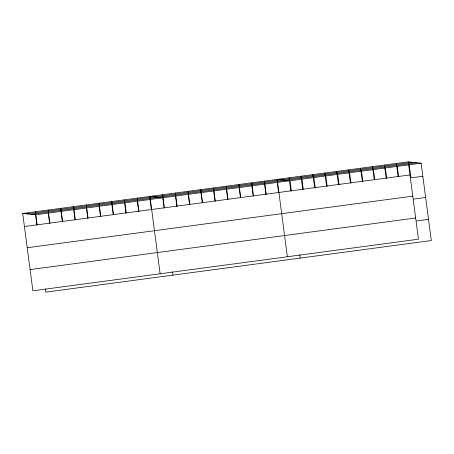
<?xml version="1.0" encoding="UTF-8"?>
<svg xmlns="http://www.w3.org/2000/svg" width="454" height="454" viewBox="0 0 454 454"><rect width="100%" height="100%" fill="white"/><g stroke="black" fill="none" stroke-linecap="round" stroke-linejoin="round"><path stroke-width="0.68" d="M408.271 161.851L418.457 239.201L32.881 290.804L22.7 213.454L408.271 161.851L421.119 163.196L431.3 240.546L45.729 292.149L45.292 288.835M26.939 213.896L412.51 162.294M31.303 214.356L416.88 162.753M22.7 213.454L35.543 214.799L421.119 163.196M24.42 226.523L409.99 174.921M422.839 176.266L410.921 177.86L409.202 164.791M27.212 247.736L412.788 196.134M413.713 199.073L425.631 197.479M30.089 269.591L415.665 217.988M416.59 220.928L428.508 219.333M397.284 166.391L398.64 176.708M396.353 163.446L398.073 176.515M385.361 167.986L386.723 178.303M384.436 165.04L386.155 178.11M373.443 169.58L374.805 179.898M372.518 166.635L374.238 179.705M361.526 171.175L362.888 181.492M360.601 168.23L362.32 181.299M349.608 172.77L350.97 183.087M348.683 169.824L350.403 182.894M337.691 174.364L339.053 184.682M336.766 171.419L338.485 184.489M325.773 175.959L327.135 186.276M324.848 173.014L326.568 186.083M313.856 177.554L315.218 187.871M312.931 174.608L314.65 187.678M301.938 179.148L303.3 189.466M301.013 176.203L302.733 189.273M291.383 191.06L290.021 180.743L277.178 179.392L287.359 256.743M299.771 254.779L300.207 258.093M289.096 177.798L290.815 190.867M277.298 182.446L278.654 192.763M264.455 181.095L266.175 194.164M264.574 184.148L265.93 194.465M251.732 182.797L253.451 195.867M251.851 185.851L253.207 196.168M239.008 184.506L240.728 197.575M239.127 187.553L240.484 197.87M226.285 186.208L228.004 199.278M226.404 189.256L227.76 199.578M213.556 187.911L215.281 200.98M213.681 190.958L215.037 201.281M200.833 189.613L202.558 202.683M200.957 192.666L202.314 202.983M188.109 191.316L189.829 204.385M188.228 194.369L189.59 204.686M175.386 193.018L177.105 206.088M175.505 196.071L176.867 206.388M162.663 194.721L164.382 207.79M164.144 208.091L162.782 197.774L149.939 196.423L160.12 273.773M172.531 271.81L172.968 275.124M150.058 199.476L151.42 209.793M137.216 198.126L138.935 211.195M137.335 201.179L138.691 211.496M124.492 199.828L126.212 212.898M124.612 202.881L125.968 213.198M111.769 201.531L113.489 214.6M111.888 204.584L113.245 214.901M99.046 203.233L100.765 216.303M99.165 206.286L100.521 216.603M86.317 204.936L88.042 218.005M86.442 207.989L87.798 218.306M73.593 206.638L75.319 219.708M73.718 209.691L75.075 220.008M60.87 208.346L62.59 221.416M60.995 211.394L62.351 221.711M48.147 210.049L49.866 223.118M48.266 213.096L49.628 223.419M35.423 211.751L37.143 224.821M35.543 214.799L36.905 225.122"/></g></svg>
